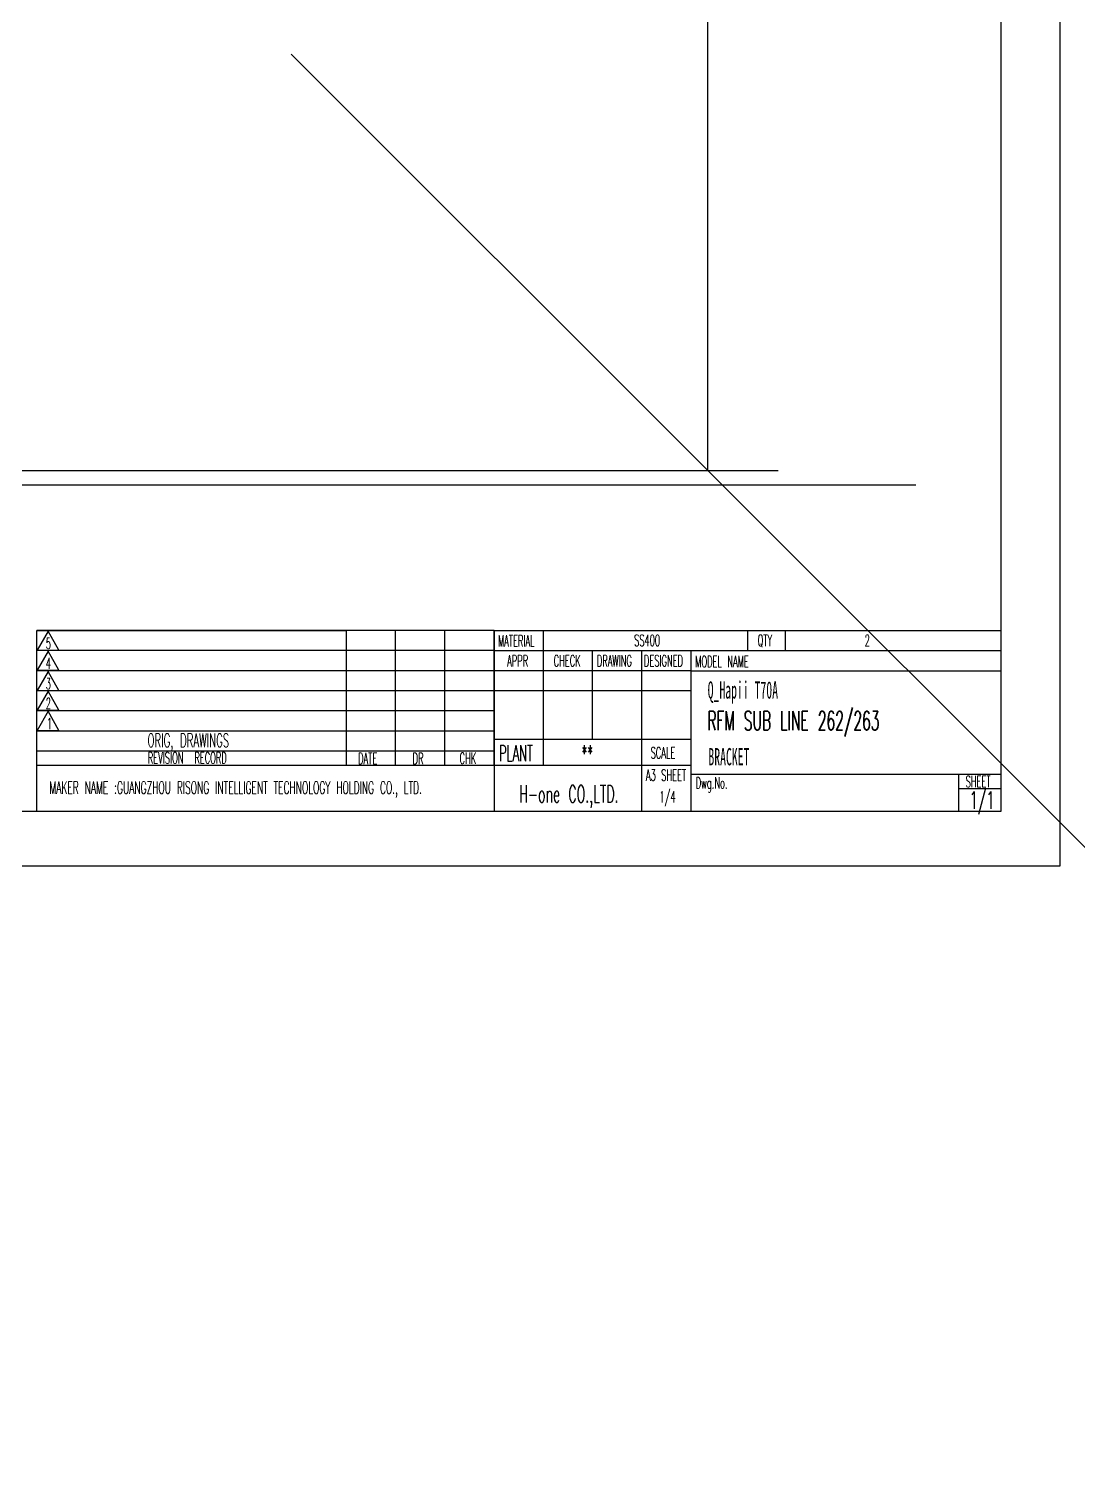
# Model space of a CAD drawing. Header units: inches. Extents: x -5 to 12500, y -2930 to 1334.
# Drawn here: x 958 to 1688, y -404 to 608 of the extents above; entities that cross this region are included whole.
import ezdxf

# ---------------------------------------------------------------- set-up
doc = ezdxf.new("R2010")
doc.units = ezdxf.units.IN
doc.header["$MEASUREMENT"] = 0
doc.layers.add('Title Block', color=7, linetype='Continuous')
doc.layers.add('title_frame', color=7, linetype='Continuous')
doc.styles.add('MX_NOTE_STANDARD', font='txt.shx', dxfattribs={"bigfont": 'bigfont.shx'})

msp = doc.modelspace()

# ---------------------------------------------------------------- linework, layer by layer
at = {"linetype": 'Continuous'}
msp.add_line((1418.536, 161.426), (1634.136, 161.426), dxfattribs=at)
at = {"layer": 'Title Block'}
for p, q in [((1430.074, 300.955), (1430.074, 1334.48)), ((1140.074, 590.955), (2135.343, -404.315)), ((952.167, 300.955), (1479.1, 300.955)), ((952.167, 290.955), (1575.035, 290.955))]:
    msp.add_line(p, q, dxfattribs=at)
at = {"layer": 'title_frame'}
for p, q in [((962.836, 63.426), (962.836, 189.426)), ((962.836, 189.426), (1178.436, 189.426)), ((1281.336, 189.426), (962.836, 189.426)), ((970.757, 188.932), (963.238, 175.644)), ((978.275, 175.644), (970.757, 188.932)), ((1178.436, 95.426), (1178.436, 189.426)), ((1212.736, 95.426), (1212.736, 189.426)), ((1212.736, 95.426), (1212.736, 189.426)), ((1247.036, 95.426), (1247.036, 189.426)), ((1247.036, 95.426), (1247.036, 189.426)), ((1281.336, 189.426), (1281.336, 175.426)), ((1281.336, 95.426), (1281.336, 189.426)), ((1281.336, 189.426), (1281.336, 63.426)), ((1281.336, 189.426), (1281.336, 63.426)), ((1281.336, 189.426), (1634.136, 189.426)), ((1315.636, 95.426), (1315.636, 189.426)), ((1457.736, 189.426), (1457.736, 175.426)), ((1484.027, 189.426), (1484.027, 175.426)), ((1178.436, 175.426), (962.836, 175.426)), ((1281.336, 175.426), (962.836, 175.426)), ((963.238, 175.644), (978.275, 175.644)), ((970.757, 175.023), (963.238, 161.735)), ((978.275, 161.735), (970.757, 175.023)), ((1281.336, 175.426), (1634.136, 175.426)), ((1349.936, 113.812), (1349.936, 175.426)), ((1384.236, 63.426), (1384.236, 175.426)), ((1418.536, 63.426), (1418.536, 175.426)), ((1178.436, 161.426), (962.836, 161.426)), ((1281.336, 161.426), (962.836, 161.426)), ((963.238, 161.735), (978.275, 161.735)), ((970.757, 160.905), (963.238, 147.617)), ((978.275, 147.617), (970.757, 160.905)), ((1418.536, 161.426), (1281.336, 161.426)), ((1178.436, 147.426), (962.836, 147.426)), ((1281.336, 147.426), (962.836, 147.426)), ((963.238, 147.617), (978.275, 147.617)), ((970.757, 147.252), (963.238, 133.964)), ((978.275, 133.964), (970.757, 147.252)), ((1418.536, 147.426), (1281.336, 147.426)), ((1178.436, 133.426), (962.836, 133.426)), ((1281.336, 133.426), (962.836, 133.426)), ((963.238, 133.964), (978.275, 133.964)), ((970.757, 133.134), (963.238, 119.846)), ((978.275, 119.846), (970.757, 133.134)), ((1178.436, 119.426), (962.836, 119.426)), ((1281.336, 119.426), (962.836, 119.426)), ((963.238, 119.846), (978.275, 119.846)), ((1281.336, 113.812), (1418.536, 113.812)), ((1178.436, 105.426), (962.836, 105.426)), ((1281.336, 105.426), (962.836, 105.426)), ((1281.336, 95.426), (962.836, 95.426)), ((1418.536, 95.426), (1281.336, 95.426)), ((1418.536, 89.426), (1634.136, 89.426)), ((1604.736, 89.426), (1604.736, 63.426)), ((1604.736, 79.426), (1634.136, 79.426)), ((1634.136, 63.426), (870.136, 63.426)), ((1634.136, 63.426), (1418.536, 63.426))]:
    msp.add_line(p, q, dxfattribs=at)
at = {"layer": 'title_frame', "color": 4}
msp.add_lwpolyline([(1675.436, 1213.576), (-4.564, 1213.576), (-4.564, 25.576), (1675.436, 25.576)], close=True, dxfattribs=at)
at = {"layer": 'title_frame'}
msp.add_lwpolyline([(36.736, 1175.726), (1634.136, 1175.726), (1634.136, 63.426), (36.736, 63.426)], close=True, dxfattribs=at)

# ---------------------------------------------------------------- texts
at = {"linetype": 'Continuous', "char_height": 12, "width": 203.6, "attachment_point": 4}
for s, insert in [('{\\W0.5;\\C3;Q_Hapii T70A}', (1430.054, 146.275)), ('{\\W0.5;\\C3;BRACKET}', (1430.536, 101.426))]:
    msp.add_mtext(s, dxfattribs=dict(at, insert=insert))
at = {"layer": 'title_frame', "color": 3, "style": 'MX_NOTE_STANDARD', "width": 0.5341}
for s, height, p in [('5', 7.672, (969.178, 176.546)), ('MATERIAL', 7.8912, (1284.025, 178.277)), ('SS400', 7.8912, (1378.83, 178.619)), ('QTY', 7.8912, (1464.829, 178.619)), ('2', 7.891, (1539.34, 178.619)), ('APPR', 7.8912, (1290.408, 164.392)), ('CHECK', 7.8912, (1322.791, 164.392)), ('DRAWING', 7.8912, (1352.869, 164.392)), ('DESIGNED', 7.8912, (1385.635, 164.392)), ('4', 7.672, (969.178, 162.637)), ('MODEL NAME', 7.8912, (1421.349, 163.79)), ('3', 7.672, (969.178, 148.519)), ('2', 7.672, (969.178, 134.866)), ('RFM SUB LINE 262/263', 13.2, (1429.9, 119.999)), ('1', 7.672, (969.963, 120.748)), ('ORIG, DRAWINGS', 9.6448, (1039.932, 108.073)), ('REVISION  RECORD', 7.8912, (1040.132, 96.721)), ('DATE', 7.8912, (1186.586, 96.395)), ('DR', 7.8912, (1224.562, 96.353)), ('CHK', 7.8912, (1257.268, 96.487)), ('PLANT', 10.96, (1284.681, 98.503)), ('**', 10.96, (1342.108, 98.503)), ('SCALE', 7.8912, (1390.339, 100.301)), ('A3 SHEET', 7.8912, (1387.055, 84.72)), ('MAKER NAME :GUANGZHOU RISONG INTELLIGENT TECHNOLOGY HOLDING CO., LTD.', 8.64, (971.732, 75.691)), ('H-one CO.,LTD.', 12, (1298.76, 69.623)), ('Dwg.No.', 7.8912, (1421.692, 79.336)), ('SHEET', 7.8912, (1609.696, 80.273)), ('1/4', 7.8912, (1396.462, 69.702)), ('1/1', 12, (1612.564, 65.329))]:
    msp.add_text(s, height=height, dxfattribs=at).set_placement(p)

doc.saveas('drawing.dxf')
